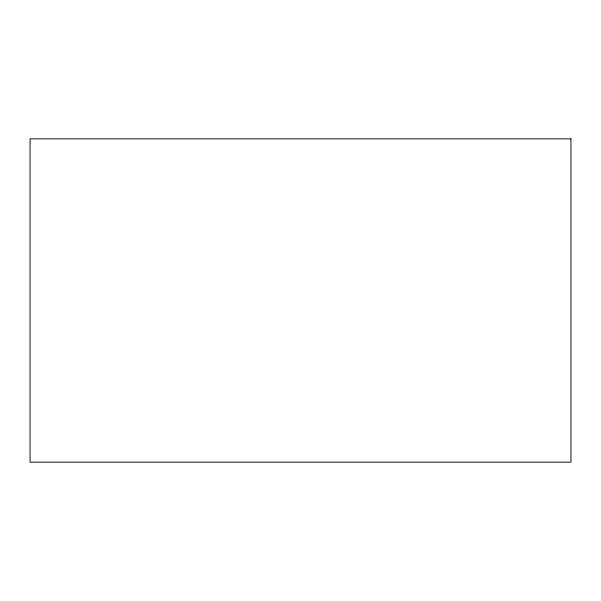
<?xml version="1.0" encoding="UTF-8"?>
<svg xmlns="http://www.w3.org/2000/svg" width="601" height="601" viewBox="0 0 601 601"><rect width="100%" height="100%" fill="white"/><g stroke="black" fill="none" stroke-linecap="round" stroke-linejoin="round"><path stroke-width="0.9" d="M570.95 138.854L30.05 138.854L30.05 462.146L570.95 462.146L570.95 138.854"/></g></svg>
